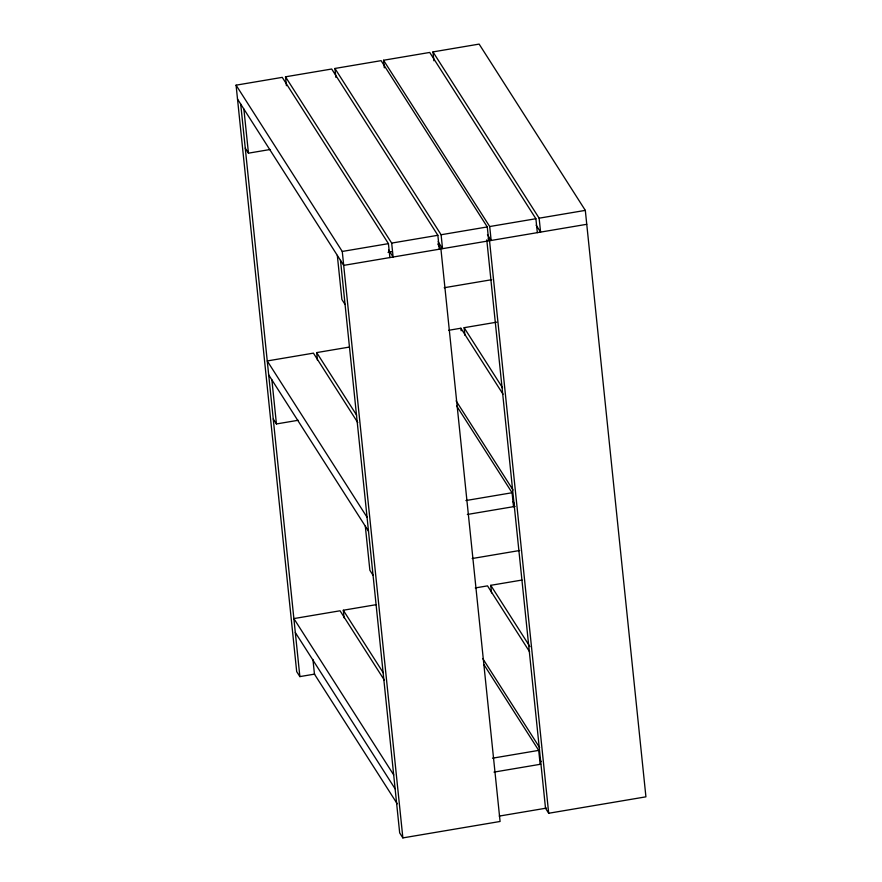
<?xml version="1.0" encoding="UTF-8"?>
<svg xmlns="http://www.w3.org/2000/svg" width="882" height="882" viewBox="0 0 882 882"><rect width="100%" height="100%" fill="white"/><g stroke="black" fill="none" stroke-linecap="round" stroke-linejoin="round"><path stroke-width="1.32" d="M314.72 674.102L299.869 676.604L296.683 671.621L236.078 85.168L282.262 77.362L388.433 243.641L389.877 257.566M286.418 85.675L285.503 76.811L331.687 69.017L437.858 235.296L439.302 249.22M335.844 77.329L334.928 68.465L381.101 60.66L487.283 226.939L488.716 240.863L442.543 248.669L438.111 241.745M384.32 67.848L383.538 60.252L429.721 52.446L535.892 218.725L537.336 232.661M433.878 60.77L432.963 51.906L479.135 44.1L585.317 210.379L645.922 796.832L548.692 813.259L545.517 808.276L486.776 239.849M245.262 148.176L248.448 153.17L270.168 149.499M236.078 85.168L342.26 251.447L388.433 243.641M285.503 76.811L391.674 243.09L437.858 235.296M334.928 68.465L441.099 234.744L487.283 226.939M383.538 60.252L489.708 226.531L535.892 218.725M432.963 51.906L539.134 218.185L585.317 210.379M388.036 252.351L391.817 251.712M340.507 260.377L399.678 832.917L402.865 837.9L500.083 821.473L440.923 248.945L343.693 265.372L237.523 99.093M488.253 238.735L489.532 240.731L586.751 224.304M444.197 287.73L491.715 279.704M317.454 360.187L316.671 352.591L349.272 347.089M448.662 330.298L460.889 328.225L503.027 394.221M464.913 335.281L464.13 327.685L496.72 322.173M273.244 418.972L276.43 423.955L298.16 420.284M465.894 500.546L512.078 492.74L513.522 506.676M467.339 514.471L515.143 506.4M472.179 558.527L519.696 550.5M344.079 617.83L343.296 610.234L375.897 604.721M475.288 587.93L487.514 585.869L529.652 651.864M491.539 592.913L490.756 585.317L521.99 580.047M492.52 758.189L538.704 750.384L540.148 764.308M493.964 772.114L540.71 764.22M499.234 816.093L546.62 808.088M536.146 225.175L540.578 232.109L539.134 218.185M487.47 234.689L491.153 240.455L489.708 226.531M437.737 243.961L440.923 248.945M464.13 327.685L502.575 387.893M388.697 250.091L393.118 257.015L391.674 243.09M456.104 400.869L513.037 490.017M456.633 405.907L512.078 492.74M512.993 501.626L514.471 503.942M345.071 304.477L341.885 299.494L337.321 255.394M490.756 585.317L529.939 646.682M316.671 352.591L356.593 415.113M357.783 422.61L313.43 353.142L267.246 360.947L367.055 517.249M482.73 658.512L539.652 747.66M483.998 664.708L538.704 750.384M539.619 759.27L541.096 761.585M268.69 374.872L368.489 531.173M373.053 575.273L369.867 570.279L365.313 526.179M343.296 610.234L383.218 672.757M384.409 680.254L340.055 610.785L293.871 618.58L393.681 774.881M295.316 632.504L395.114 788.817M397.253 803.822L314.455 674.146L312.934 659.449M489.532 240.731L548.692 813.259M460.889 328.225L461.143 330.761M441.099 234.744L442.543 248.669M342.26 251.447L402.865 837.9M243.884 109.07L248.448 153.17M271.877 379.855L276.43 423.955M240.709 104.076L299.869 676.604"/></g></svg>
